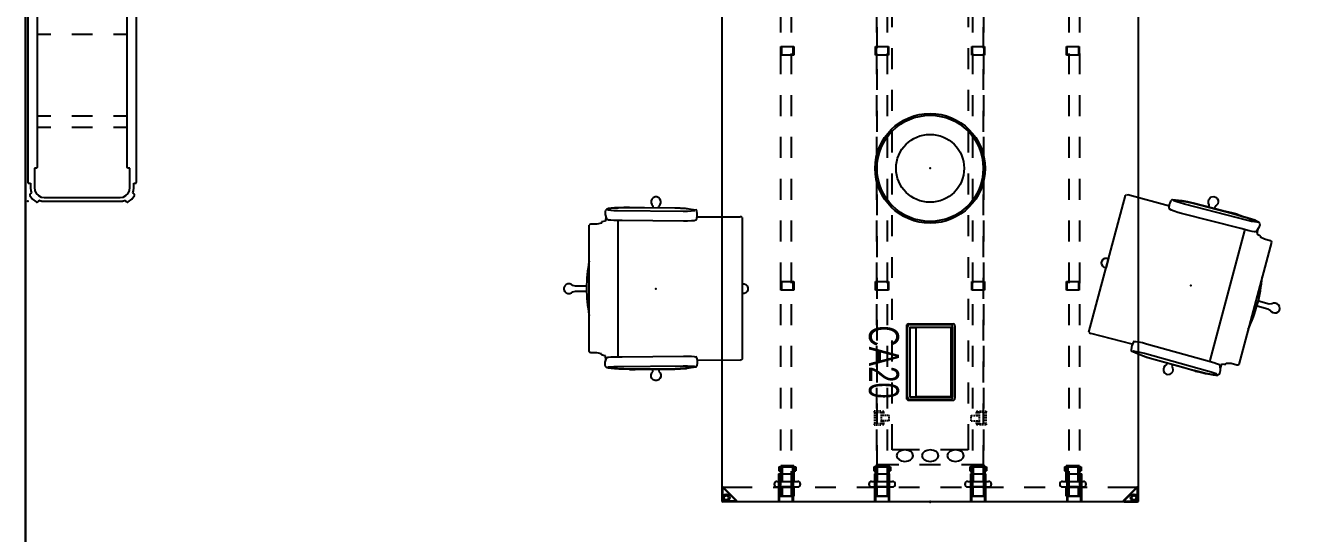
# Model space of a CAD drawing. Header units: inches. Extents: x 0 to 494, y -29 to 538.
# Drawn here: x 0 to 183.2, y 164.4 to 237.3 of the extents above; entities that cross this region are included whole.
import ezdxf
from ezdxf.enums import TextEntityAlignment as Align

# ---------------------------------------------------------------- set-up
doc = ezdxf.new("R2010")
doc.units = ezdxf.units.IN
doc.header["$MEASUREMENT"] = 0
for name, color, linetype in [('ELEC', 1, 'Continuous'), ('ELEC-BRACKET', 1, 'Continuous'), ('HARDWARE', 4, 'Continuous'), ('LIGHT', 1, 'Continuous'), ('SEAT', 5, 'Continuous'), ('STORAGE', 7, 'Continuous'), ('STRUCTURE', 7, 'Continuous'), ('STRUCTURE-BEAM', 7, 'Continuous'), ('STRUCTURE-LEGBRKT', 7, 'Continuous'), ('WKSURF', 6, 'Continuous')]:
    doc.layers.add(name, color=color, linetype=linetype)
doc.styles.get("Standard").update_dxf_attribs({"font": 'arial.ttf'})

# ---------------------------------------------------------------- blocks, each defined once
blk = doc.blocks.new('xgnbr_96_1p')
at = {"layer": 'STRUCTURE'}
for p, q in [((4.44, -6.1), (0.86, -6.1)), ((10.44, -6.1), (7.44, -6.1)), ((16.44, -6.1), (13.44, -6.1)), ((22.44, -6.1), (19.44, -6.1)), ((28.44, -6.1), (25.44, -6.1)), ((34.44, -6.1), (31.44, -6.1)), ((40.44, -6.1), (37.44, -6.1)), ((46.44, -6.1), (43.44, -6.1)), ((52.44, -6.1), (49.44, -6.1)), ((58.44, -6.1), (55.44, -6.1)), ((64.44, -6.1), (61.44, -6.1)), ((70.44, -6.1), (67.44, -6.1)), ((76.44, -6.1), (73.44, -6.1)), ((82.44, -6.1), (79.44, -6.1)), ((88.44, -6.1), (85.44, -6.1)), ((95.01, -6.1), (91.44, -6.1)), ((0.86, -7.68), (4.44, -7.68)), ((7.44, -7.68), (10.44, -7.68)), ((13.44, -7.68), (16.44, -7.68)), ((19.44, -7.68), (22.44, -7.68)), ((25.44, -7.68), (28.44, -7.68)), ((31.44, -7.68), (34.44, -7.68)), ((37.44, -7.68), (40.44, -7.68)), ((43.44, -7.68), (46.44, -7.68)), ((49.44, -7.68), (52.44, -7.68)), ((55.44, -7.68), (58.44, -7.68)), ((61.44, -7.68), (64.44, -7.68)), ((67.44, -7.68), (70.44, -7.68)), ((73.44, -7.68), (76.44, -7.68)), ((79.44, -7.68), (82.44, -7.68)), ((85.44, -7.68), (88.44, -7.68)), ((91.44, -7.68), (95.01, -7.68)), ((4.44, -19.88), (0.86, -19.88)), ((10.44, -19.88), (7.44, -19.88)), ((16.44, -19.88), (13.44, -19.88)), ((22.44, -19.88), (19.44, -19.88)), ((28.44, -19.88), (25.44, -19.88)), ((34.44, -19.88), (31.44, -19.88)), ((40.44, -19.88), (37.44, -19.88)), ((46.44, -19.88), (43.44, -19.88)), ((52.44, -19.88), (49.44, -19.88)), ((58.44, -19.88), (55.44, -19.88)), ((64.44, -19.88), (61.44, -19.88)), ((70.44, -19.88), (67.44, -19.88)), ((76.44, -19.88), (73.44, -19.88)), ((82.44, -19.88), (79.44, -19.88)), ((88.44, -19.88), (85.44, -19.88)), ((95.01, -19.88), (91.44, -19.88)), ((0.86, -21.46), (4.44, -21.46)), ((7.44, -21.46), (10.44, -21.46)), ((13.44, -21.46), (16.44, -21.46)), ((19.44, -21.46), (22.44, -21.46)), ((25.44, -21.46), (28.44, -21.46)), ((31.44, -21.46), (34.44, -21.46)), ((37.44, -21.46), (40.44, -21.46)), ((43.44, -21.46), (46.44, -21.46)), ((49.44, -21.46), (52.44, -21.46)), ((55.44, -21.46), (58.44, -21.46)), ((61.44, -21.46), (64.44, -21.46)), ((67.44, -21.46), (70.44, -21.46)), ((73.44, -21.46), (76.44, -21.46)), ((79.44, -21.46), (82.44, -21.46)), ((85.44, -21.46), (88.44, -21.46)), ((91.44, -21.46), (95.01, -21.46))]:
    blk.add_line(p, q, dxfattribs=at)
for p in [(0, 0), (47.94, 0), (95.88, 0)]:
    blk.add_point(p, dxfattribs=at)
at = {"layer": 'STRUCTURE-BEAM'}
for p, q in [((0.86, -6.1), (0.86, -7.68)), ((95.01, -7.68), (95.01, -6.1)), ((0.86, -19.88), (0.86, -21.46)), ((95.01, -21.46), (95.01, -19.88))]:
    blk.add_line(p, q, dxfattribs=at)
blk = doc.blocks.new('xgnhof_3p')
at = {"layer": 'HARDWARE'}
for p, q in [((2.2, -5.39), (2.2, -8.39)), ((2.99, -5.39), (2.99, -8.39)), ((92.89, -8.39), (92.89, -5.39)), ((93.68, -8.39), (93.68, -5.39)), ((0.86, -7.84), (0.86, -5.94)), ((2.2, -6.14), (0.86, -6.14)), ((5.1, -6.17), (2.99, -6.17)), ((5.1, -5.94), (5.1, -7.84)), ((5.24, -7.84), (5.24, -5.94)), ((30.46, -5.96), (31.68, -5.96)), ((30.46, -7.81), (30.46, -5.96)), ((30.46, -6.08), (31.68, -6.08)), ((31.68, -5.96), (31.68, -7.81)), ((64.2, -5.96), (65.42, -5.96)), ((64.2, -7.81), (64.2, -5.96)), ((64.2, -6.08), (65.42, -6.08)), ((65.42, -5.96), (65.42, -7.81)), ((90.64, -5.94), (90.64, -7.84)), ((90.78, -7.84), (90.78, -5.94)), ((90.78, -6.17), (92.89, -6.17)), ((93.68, -6.14), (95.01, -6.14)), ((95.01, -5.94), (95.01, -7.84)), ((2.2, -7.64), (0.86, -7.64)), ((5.1, -7.61), (2.99, -7.61)), ((31.68, -7.7), (30.46, -7.7)), ((31.68, -7.81), (30.46, -7.81)), ((65.42, -7.7), (64.2, -7.7)), ((65.42, -7.81), (64.2, -7.81)), ((90.78, -7.61), (92.89, -7.61)), ((93.68, -7.64), (95.01, -7.64)), ((0.86, -21.42), (0.86, -19.52)), ((2.2, -19.72), (0.86, -19.72)), ((2.2, -18.97), (2.2, -21.97)), ((2.99, -18.97), (2.99, -21.97)), ((5.1, -19.75), (2.99, -19.75)), ((5.1, -19.52), (5.1, -21.42)), ((5.24, -21.42), (5.24, -19.52)), ((30.46, -19.54), (31.68, -19.54)), ((30.46, -21.39), (30.46, -19.54)), ((30.46, -19.66), (31.68, -19.66)), ((31.68, -19.54), (31.68, -21.39)), ((64.2, -19.54), (65.42, -19.54)), ((64.2, -21.39), (64.2, -19.54)), ((64.2, -19.66), (65.42, -19.66)), ((65.42, -19.54), (65.42, -21.39)), ((90.64, -19.52), (90.64, -21.42)), ((90.78, -21.42), (90.78, -19.52)), ((90.78, -19.75), (92.89, -19.75)), ((92.89, -21.97), (92.89, -18.97)), ((93.68, -21.97), (93.68, -18.97)), ((93.68, -19.72), (95.01, -19.72)), ((95.01, -19.52), (95.01, -21.42)), ((2.2, -21.22), (0.86, -21.22)), ((5.1, -21.19), (2.99, -21.19)), ((31.68, -21.28), (30.46, -21.28)), ((31.68, -21.39), (30.46, -21.39)), ((65.42, -21.28), (64.2, -21.28)), ((65.42, -21.39), (64.2, -21.39)), ((90.78, -21.19), (92.89, -21.19)), ((93.68, -21.22), (95.01, -21.22))]:
    blk.add_line(p, q, dxfattribs=at)
at = {"layer": 'HARDWARE', "extrusion": (-1, 1.83697e-16, 2.22045e-16)}
for p, q in [((0.86, -5.94), (2.2, -5.94)), ((2.99, -5.94), (5.24, -5.94)), ((5.1, -5.69), (4.51, -5.69)), ((4.51, -5.69), (4.51, -5.83)), ((4.51, -5.83), (4.51, -5.94)), ((5.1, -5.94), (4.51, -5.94)), ((5.1, -5.69), (5.1, -5.83)), ((5.1, -5.83), (5.1, -5.94)), ((2.2, -7.84), (0.86, -7.84)), ((5.24, -7.84), (2.99, -7.84)), ((5.1, -7.84), (4.51, -7.84)), ((4.51, -7.84), (4.51, -7.95)), ((4.51, -7.95), (4.51, -8.09)), ((5.1, -8.09), (4.51, -8.09)), ((5.1, -7.84), (5.1, -7.95)), ((5.1, -7.95), (5.1, -8.09)), ((0.86, -19.52), (2.2, -19.52)), ((2.99, -19.52), (5.24, -19.52)), ((5.1, -19.27), (4.51, -19.27)), ((4.51, -19.27), (4.51, -19.41)), ((4.51, -19.41), (4.51, -19.52)), ((5.1, -19.52), (4.51, -19.52)), ((5.1, -19.27), (5.1, -19.41)), ((5.1, -19.41), (5.1, -19.52)), ((2.2, -21.42), (0.86, -21.42)), ((5.24, -21.42), (2.99, -21.42)), ((5.1, -21.42), (4.51, -21.42)), ((4.51, -21.42), (4.51, -21.53)), ((4.51, -21.53), (4.51, -21.67)), ((5.1, -21.67), (4.51, -21.67)), ((5.1, -21.42), (5.1, -21.53)), ((5.1, -21.53), (5.1, -21.67))]:
    blk.add_line(p, q, dxfattribs=at)
at = {"layer": 'HARDWARE', "extrusion": (1.83697e-16, 1, 0)}
for p, q in [((0.86, -6.08), (2.2, -6.08)), ((2.2, -5.94), (2.2, -5.94)), ((2.99, -6.08), (5.24, -6.08)), ((2.99, -6.17), (2.99, -7.61)), ((0.86, -7.69), (2.2, -7.69)), ((2.2, -7.84), (2.2, -7.84)), ((2.99, -7.69), (5.24, -7.69)), ((0.86, -19.66), (2.2, -19.66)), ((2.2, -19.52), (2.2, -19.52)), ((2.99, -19.66), (5.24, -19.66)), ((2.99, -19.75), (2.99, -21.19)), ((0.86, -21.27), (2.2, -21.27)), ((2.2, -21.42), (2.2, -21.42)), ((2.99, -21.27), (5.24, -21.27))]:
    blk.add_line(p, q, dxfattribs=at)
at = {"layer": 'HARDWARE', "extrusion": (-1, 1.83697e-16, 0)}
for p, q in [((2.2, -7.64), (2.2, -6.14)), ((2.2, -21.22), (2.2, -19.72))]:
    blk.add_line(p, q, dxfattribs=at)
at = {"layer": 'HARDWARE', "extrusion": (1, -6.12323e-17, 2.22045e-16)}
for p, q in [((90.64, -5.94), (92.89, -5.94)), ((90.78, -5.69), (91.37, -5.69)), ((90.78, -5.83), (90.78, -5.69)), ((90.78, -5.94), (90.78, -5.83)), ((90.78, -5.94), (91.37, -5.94)), ((91.37, -5.83), (91.37, -5.69)), ((91.37, -5.94), (91.37, -5.83)), ((93.68, -5.94), (95.01, -5.94)), ((92.89, -7.84), (90.64, -7.84)), ((90.78, -7.84), (91.37, -7.84)), ((90.78, -7.95), (90.78, -7.84)), ((90.78, -8.09), (90.78, -7.95)), ((90.78, -8.09), (91.37, -8.09)), ((91.37, -7.95), (91.37, -7.84)), ((91.37, -8.09), (91.37, -7.95)), ((95.01, -7.84), (93.68, -7.84)), ((90.64, -19.52), (92.89, -19.52)), ((90.78, -19.27), (91.37, -19.27)), ((90.78, -19.41), (90.78, -19.27)), ((90.78, -19.52), (90.78, -19.41)), ((90.78, -19.52), (91.37, -19.52)), ((91.37, -19.41), (91.37, -19.27)), ((91.37, -19.52), (91.37, -19.41)), ((93.68, -19.52), (95.01, -19.52)), ((92.89, -21.42), (90.64, -21.42)), ((90.78, -21.42), (91.37, -21.42)), ((90.78, -21.53), (90.78, -21.42)), ((90.78, -21.67), (90.78, -21.53)), ((90.78, -21.67), (91.37, -21.67)), ((91.37, -21.53), (91.37, -21.42)), ((91.37, -21.67), (91.37, -21.53)), ((95.01, -21.42), (93.68, -21.42))]:
    blk.add_line(p, q, dxfattribs=at)
at = {"layer": 'HARDWARE', "extrusion": (-6.12323e-17, -1, 0)}
for p, q in [((92.89, -6.08), (90.64, -6.08)), ((92.89, -7.61), (92.89, -6.17)), ((93.68, -5.94), (93.68, -5.94)), ((95.01, -6.08), (93.68, -6.08)), ((92.89, -7.69), (90.64, -7.69)), ((95.01, -7.69), (93.68, -7.69)), ((93.68, -7.84), (93.68, -7.84)), ((92.89, -19.66), (90.64, -19.66)), ((92.89, -21.19), (92.89, -19.75)), ((93.68, -19.52), (93.68, -19.52)), ((95.01, -19.66), (93.68, -19.66)), ((92.89, -21.27), (90.64, -21.27)), ((95.01, -21.27), (93.68, -21.27)), ((93.68, -21.42), (93.68, -21.42))]:
    blk.add_line(p, q, dxfattribs=at)
at = {"layer": 'HARDWARE', "extrusion": (1, -6.12323e-17, 0)}
for p, q in [((93.68, -6.14), (93.68, -7.64)), ((93.68, -19.72), (93.68, -21.22))]:
    blk.add_line(p, q, dxfattribs=at)
at = {"layer": 'HARDWARE'}
for centre, start, end in [((2.6, -5.39), 0, 180), ((93.28, -5.39), 0, 180), ((2.6, -8.39), 180, 0), ((93.28, -8.39), 180, 0), ((2.6, -18.97), 0, 180), ((93.28, -18.97), 0, 180), ((2.6, -21.97), 180, 0), ((93.28, -21.97), 180, 0)]:
    blk.add_arc(centre, 0.394, start, end, dxfattribs=at)
for p in [(0, 0), (95.88, 0)]:
    blk.add_point(p, dxfattribs=at)
blk = doc.blocks.new('xgnlfen_60_0p')
at = {"layer": 'STRUCTURE'}
for p, q in [((0.08, 27.82), (0.08, 29.69)), ((0.16, 27.84), (0.16, 29.68)), ((0.19, 29.8), (2.06, 29.8)), ((0.2, 29.72), (2.03, 29.72)), ((2.06, 29.65), (0.22, 27.82)), ((0.26, 27.74), (2.13, 29.61)), ((2.17, 29.69), (2.17, 25.5)), ((0.08, 25.5), (0.08, 27.82)), ((0.08, 19.5), (0.08, 22.5)), ((2.17, 22.5), (2.17, 19.5)), ((0.08, 13.5), (0.08, 16.5)), ((2.17, 16.5), (2.17, 13.5)), ((0.08, 7.5), (0.08, 10.5)), ((2.17, 10.5), (2.17, 7.5)), ((0.08, 1.5), (0.08, 4.5)), ((2.17, 4.5), (2.17, 1.5)), ((0.08, -4.5), (0.08, -1.5)), ((2.17, -1.5), (2.17, -4.5)), ((0.08, -10.5), (0.08, -7.5)), ((2.17, -7.5), (2.17, -10.5)), ((0.08, -16.5), (0.08, -13.5)), ((2.17, -13.5), (2.17, -16.5)), ((0.08, -22.5), (0.08, -19.5)), ((2.17, -19.5), (2.17, -22.5)), ((0.08, -27.82), (0.08, -25.5)), ((2.17, -25.5), (2.17, -29.69)), ((0.08, -27.82), (0.08, -29.69)), ((0.16, -27.84), (0.16, -29.68)), ((2.06, -29.65), (0.22, -27.82)), ((0.26, -27.74), (2.13, -29.61)), ((0.19, -29.8), (2.06, -29.8)), ((0.2, -29.72), (2.03, -29.72))]:
    blk.add_line(p, q, dxfattribs=at)
for centre, radius in [((0.65, 29.23), 0.5), ((0.65, 29.23), 0.313), ((0.65, -29.23), 0.5), ((0.65, -29.23), 0.313)]:
    blk.add_circle(centre, radius, dxfattribs=at)
for centre, radius, start, end in [((0.19, 29.69), 0.106, 90, 180), ((0.2, 29.68), 0.0394, 90, 180), ((2.03, 29.68), 0.0394, 315, 90), ((2.06, 29.69), 0.106, 315, 90), ((0.19, 27.82), 0.106, 180, 315), ((0.2, 27.84), 0.0394, 180, 315), ((0.19, -27.82), 0.106, 45, 180), ((0.2, -27.84), 0.0394, 45, 180), ((0.19, -29.69), 0.106, 180, 270), ((0.2, -29.68), 0.0394, 180, 270), ((2.03, -29.68), 0.0394, 270, 45), ((2.06, -29.69), 0.106, 270, 45)]:
    blk.add_arc(centre, radius, start, end, dxfattribs=at)
blk.add_point((0, 0), dxfattribs=at)
at = {"layer": 'STRUCTURE-LEGBRKT'}
for p, q in [((4.06, 21.75), (0.1, 21.75)), ((0.1, 21.75), (0.1, 19.59)), ((4.06, 21.63), (0.1, 21.63)), ((2.11, 21.75), (2.11, 21.63)), ((4.06, 21.75), (4.06, 19.59)), ((0.1, 19.71), (4.06, 19.71)), ((0.1, 19.59), (4.06, 19.59)), ((2.11, 19.71), (2.11, 19.59)), ((4.06, 7.97), (0.1, 7.97)), ((0.1, 7.97), (0.1, 5.81)), ((4.06, 7.85), (0.1, 7.85)), ((2.11, 7.97), (2.11, 7.85)), ((4.06, 7.97), (4.06, 5.81)), ((0.1, 5.92), (4.06, 5.92)), ((0.1, 5.81), (4.06, 5.81)), ((2.11, 5.92), (2.11, 5.81)), ((4.06, -5.81), (0.1, -5.81)), ((0.1, -5.81), (0.1, -7.97)), ((4.06, -5.93), (0.1, -5.93)), ((2.11, -5.81), (2.11, -5.93)), ((4.06, -5.81), (4.06, -7.97)), ((0.1, -7.85), (4.06, -7.85)), ((0.1, -7.97), (4.06, -7.97)), ((2.11, -7.85), (2.11, -7.97)), ((4.06, -19.59), (0.1, -19.59)), ((0.1, -19.59), (0.1, -21.75)), ((4.06, -19.71), (0.1, -19.71)), ((2.11, -19.59), (2.11, -19.71)), ((4.06, -19.59), (4.06, -21.75)), ((0.1, -21.63), (4.06, -21.63)), ((0.1, -21.75), (4.06, -21.75)), ((2.11, -21.63), (2.11, -21.75))]:
    blk.add_line(p, q, dxfattribs=at)
blk = doc.blocks.new('xgntpa_6096fl_0p')
at = {"layer": 'WKSURF'}
for p, q in [((95.75, 29.875), (0, 29.875)), ((95.75, -29.875), (95.75, 29.875)), ((70.3745, -2.91), (70.3745, 2.91)), ((70.6895, 3.225), (80.8095, 3.225)), ((81.1245, 2.91), (81.1245, -2.91)), ((80.8095, -3.225), (70.6895, -3.225)), ((0, -29.875), (95.75, -29.875))]:
    blk.add_line(p, q, dxfattribs=at)
for centre, start, end in [((70.6895, 2.91), 90, 180), ((80.8095, 2.91), 0, 90), ((70.6895, -2.91), 180, 270), ((80.8095, -2.91), 270, 0)]:
    blk.add_arc(centre, 0.315, start, end, dxfattribs=at)
blk.add_point((95.75, 0), dxfattribs=at)
blk = doc.blocks.new('xgnwd_96_0p')
at = {"layer": 'ELEC'}
for p, q in [((5.36, 4.5), (5.36, 7.64)), ((8.2, 7.64), (5.36, 7.64)), ((14.2, 7.64), (11.2, 7.64)), ((20.2, 7.64), (17.2, 7.64)), ((26.2, 7.64), (23.2, 7.64)), ((32.2, 7.64), (29.2, 7.64)), ((38.2, 7.64), (35.2, 7.64)), ((44.2, 7.64), (41.2, 7.64)), ((50.2, 7.64), (47.2, 7.64)), ((56.2, 7.64), (53.2, 7.64)), ((62.2, 7.64), (59.2, 7.64)), ((68.2, 7.64), (65.2, 7.64)), ((7.55, 1.5), (7.55, 5.45)), ((7.55, 5.45), (11.2, 5.45)), ((14.2, 5.45), (17.2, 5.45)), ((20.2, 5.45), (23.2, 5.45)), ((26.2, 5.45), (29.2, 5.45)), ((32.2, 5.45), (35.2, 5.45)), ((38.2, 5.45), (41.2, 5.45)), ((44.2, 5.45), (47.2, 5.45)), ((50.2, 5.45), (53.2, 5.45)), ((56.2, 5.45), (59.2, 5.45)), ((62.2, 5.45), (65.2, 5.45)), ((68.2, 5.45), (71.2, 5.45)), ((5.36, -1.5), (5.36, 1.5)), ((7.55, -5.45), (7.55, -1.5)), ((5.36, -7.64), (5.36, -4.5)), ((11.2, -5.45), (7.55, -5.45)), ((17.2, -5.45), (14.2, -5.45)), ((23.2, -5.45), (20.2, -5.45)), ((29.2, -5.45), (26.2, -5.45)), ((35.2, -5.45), (32.2, -5.45)), ((41.2, -5.45), (38.2, -5.45)), ((47.2, -5.45), (44.2, -5.45)), ((53.2, -5.45), (50.2, -5.45)), ((59.2, -5.45), (56.2, -5.45)), ((65.2, -5.45), (62.2, -5.45)), ((71.2, -5.45), (68.2, -5.45)), ((5.36, -7.64), (8.2, -7.64)), ((11.2, -7.64), (14.2, -7.64)), ((17.2, -7.64), (20.2, -7.64)), ((23.2, -7.64), (26.2, -7.64)), ((29.2, -7.64), (32.2, -7.64)), ((35.2, -7.64), (38.2, -7.64)), ((41.2, -7.64), (44.2, -7.64)), ((47.2, -7.64), (50.2, -7.64)), ((53.2, -7.64), (56.2, -7.64)), ((59.2, -7.64), (62.2, -7.64)), ((65.2, -7.64), (68.2, -7.64))]:
    blk.add_line(p, q, dxfattribs=at)
at = {"layer": 'ELEC', "extrusion": (0, 0, -1)}
for centre in [(6.69, 3.62, 0), (6.69, -0.01), (6.69, -3.64, 0)]:
    blk.add_ellipse(centre, major_axis=(0.01, 1.18), ratio=0.695652, dxfattribs=at)
at = {"layer": 'ELEC'}
blk.add_point((0, 0), dxfattribs=at)
at = {"layer": 'ELEC-BRACKET', "extrusion": (1, 1.22465e-16, 0)}
for p, q in [((11.25, 8.04), (11.1, 8.04)), ((13.06, 8.04), (12.91, 8.04))]:
    blk.add_line(p, q, dxfattribs=at)
at = {"layer": 'ELEC-BRACKET'}
for p, q in [((11.1, 8.04), (11.1, 7.9)), ((11.1, 7.78), (11.1, 7.66)), ((11.1, 7.55), (11.1, 7.39)), ((11.25, 7.9), (11.25, 8.04)), ((11.31, 7.98), (11.25, 7.98)), ((11.25, 7.66), (11.25, 7.78)), ((11.31, 7.74), (11.25, 7.74)), ((11.25, 7.39), (11.25, 7.55)), ((11.55, 7.98), (11.43, 7.98)), ((11.55, 7.74), (11.43, 7.74)), ((11.78, 7.98), (11.67, 7.98)), ((11.78, 7.74), (11.67, 7.74)), ((12.02, 7.98), (11.9, 7.98)), ((12.02, 7.74), (11.9, 7.74)), ((12.26, 7.98), (12.14, 7.98)), ((12.26, 7.74), (12.14, 7.74)), ((12.49, 7.98), (12.38, 7.98)), ((12.49, 7.74), (12.38, 7.74)), ((12.73, 7.98), (12.61, 7.98)), ((12.73, 7.74), (12.61, 7.74)), ((12.91, 7.98), (12.85, 7.98)), ((12.91, 7.74), (12.85, 7.74)), ((12.91, 8.04), (12.91, 7.9)), ((12.91, 7.78), (12.91, 7.66)), ((12.91, 7.55), (12.91, 7.39)), ((13.06, 7.9), (13.06, 8.04)), ((13.06, 7.66), (13.06, 7.78)), ((13.06, 7.39), (13.06, 7.55)), ((11.1, 7.26), (11.1, 7.07)), ((11.25, 7.07), (11.25, 7.26)), ((11.25, 6.81), (11.25, 7)), ((11.44, 7.03), (11.29, 7.03)), ((11.44, 6.77), (11.29, 6.77)), ((11.29, 6.64), (11.44, 6.64)), ((11.7, 7.03), (11.55, 7.03)), ((11.7, 6.77), (11.55, 6.77)), ((11.55, 6.64), (11.7, 6.64)), ((11.78, 7.03), (11.7, 7.03)), ((11.7, 6.95), (11.7, 7.03)), ((11.7, 6.71), (11.7, 6.83)), ((11.7, 6.55), (11.7, 6.67)), ((11.7, 6.31), (11.7, 6.43)), ((11.7, 6.08), (11.7, 6.2)), ((11.7, 5.89), (11.7, 5.97)), ((11.7, 5.89), (11.78, 5.89)), ((12.02, 7.03), (11.9, 7.03)), ((11.9, 5.89), (12.02, 5.89)), ((12.26, 7.03), (12.14, 7.03)), ((12.14, 5.89), (12.26, 5.89)), ((12.46, 7.03), (12.38, 7.03)), ((12.38, 5.89), (12.46, 5.89)), ((12.61, 7.03), (12.46, 7.03)), ((12.46, 6.95), (12.46, 7.03)), ((12.46, 6.71), (12.46, 6.83)), ((12.61, 6.77), (12.46, 6.77)), ((12.46, 6.55), (12.46, 6.67)), ((12.46, 6.64), (12.61, 6.64)), ((12.46, 6.31), (12.46, 6.43)), ((12.46, 6.08), (12.46, 6.2)), ((12.46, 5.89), (12.46, 5.97)), ((12.87, 7.03), (12.72, 7.03)), ((12.87, 6.77), (12.72, 6.77)), ((12.72, 6.64), (12.87, 6.64)), ((12.91, 7.26), (12.91, 7.07)), ((12.91, 7), (12.91, 6.81)), ((13.06, 7.07), (13.06, 7.26)), ((11.1, -7.26), (11.1, -7.07)), ((11.25, -6.81), (11.25, -7)), ((11.25, -7.07), (11.25, -7.26)), ((11.29, -6.64), (11.44, -6.64)), ((11.44, -6.77), (11.29, -6.77)), ((11.44, -7.03), (11.29, -7.03)), ((11.55, -6.64), (11.7, -6.64)), ((11.7, -6.77), (11.55, -6.77)), ((11.7, -7.03), (11.55, -7.03)), ((11.7, -5.89), (11.7, -5.97)), ((11.7, -5.89), (11.78, -5.89)), ((11.7, -6.08), (11.7, -6.2)), ((11.7, -6.31), (11.7, -6.43)), ((11.7, -6.55), (11.7, -6.67)), ((11.7, -6.71), (11.7, -6.83)), ((11.7, -6.95), (11.7, -7.03)), ((11.78, -7.03), (11.7, -7.03)), ((11.9, -5.89), (12.02, -5.89)), ((12.02, -7.03), (11.9, -7.03)), ((12.14, -5.89), (12.26, -5.89)), ((12.26, -7.03), (12.14, -7.03)), ((12.38, -5.89), (12.46, -5.89)), ((12.46, -7.03), (12.38, -7.03)), ((12.46, -5.89), (12.46, -5.97)), ((12.46, -6.08), (12.46, -6.2)), ((12.46, -6.31), (12.46, -6.43)), ((12.46, -6.55), (12.46, -6.67)), ((12.46, -6.64), (12.61, -6.64)), ((12.46, -6.71), (12.46, -6.83)), ((12.61, -6.77), (12.46, -6.77)), ((12.46, -6.95), (12.46, -7.03)), ((12.61, -7.03), (12.46, -7.03)), ((12.72, -6.64), (12.87, -6.64)), ((12.87, -6.77), (12.72, -6.77)), ((12.87, -7.03), (12.72, -7.03)), ((12.91, -7), (12.91, -6.81)), ((12.91, -7.26), (12.91, -7.07)), ((13.06, -7.07), (13.06, -7.26)), ((11.1, -7.55), (11.1, -7.39)), ((11.1, -7.78), (11.1, -7.66)), ((11.1, -8.04), (11.1, -7.9)), ((11.25, -7.39), (11.25, -7.55)), ((11.25, -7.66), (11.25, -7.78)), ((11.31, -7.74), (11.25, -7.74)), ((11.25, -7.9), (11.25, -8.04)), ((11.31, -7.98), (11.25, -7.98)), ((11.55, -7.74), (11.43, -7.74)), ((11.55, -7.98), (11.43, -7.98)), ((11.78, -7.74), (11.67, -7.74)), ((11.78, -7.98), (11.67, -7.98)), ((12.02, -7.74), (11.9, -7.74)), ((12.02, -7.98), (11.9, -7.98)), ((12.26, -7.74), (12.14, -7.74)), ((12.26, -7.98), (12.14, -7.98)), ((12.49, -7.74), (12.38, -7.74)), ((12.49, -7.98), (12.38, -7.98)), ((12.73, -7.74), (12.61, -7.74)), ((12.73, -7.98), (12.61, -7.98)), ((12.91, -7.74), (12.85, -7.74)), ((12.91, -7.98), (12.85, -7.98)), ((12.91, -7.55), (12.91, -7.39)), ((12.91, -7.78), (12.91, -7.66)), ((12.91, -8.04), (12.91, -7.9)), ((13.06, -7.39), (13.06, -7.55)), ((13.06, -7.66), (13.06, -7.78)), ((13.06, -7.9), (13.06, -8.04))]:
    blk.add_line(p, q, dxfattribs=at)
at = {"layer": 'ELEC-BRACKET', "extrusion": (1, -1.22465e-16, 0)}
for p, q in [((11.25, -8.04), (11.1, -8.04)), ((13.06, -8.04), (12.91, -8.04))]:
    blk.add_line(p, q, dxfattribs=at)
at = {"layer": 'ELEC-BRACKET'}
for centre, radius, start, end in [((11.29, 6.83), 0.197, 180, 270), ((11.29, 7.07), 0.0394, 180, 270), ((11.29, 6.81), 0.0394, 180, 270), ((12.87, 7.07), 0.0394, 270, 0), ((12.87, 6.83), 0.197, 270, 0), ((12.87, 6.81), 0.0394, 270, 0), ((11.29, -6.83), 0.197, 90, 180), ((11.29, -6.81), 0.0394, 90, 180), ((11.29, -7.07), 0.0394, 90, 180), ((12.87, -6.83), 0.197, 0, 90), ((12.87, -6.81), 0.0394, 0, 90), ((12.87, -7.07), 0.0394, 0, 90)]:
    blk.add_arc(centre, radius, start, end, dxfattribs=at)
blk = doc.blocks.new('LEA308S_0P')
at = {"layer": 'SEAT'}
for p, q in [((-0.59, 12.88), (-0.69, 12.63)), ((-0.41, 13.06), (-0.59, 12.88)), ((-0.12, 13.19), (-0.41, 13.06)), ((0.13, 13.19), (-0.12, 13.19)), ((0.41, 13.06), (0.13, 13.19)), ((0.59, 12.87), (0.41, 13.06)), ((0.69, 12.63), (0.59, 12.87)), ((-7.22, 11.25), (-7.28, 11.06)), ((-7.28, 11.06), (-7.28, 10.65)), ((-7.07, 11.4), (-7.22, 11.25)), ((-7, 11.44), (-7.07, 11.4)), ((-6.79, 11.5), (-7, 11.44)), ((-6.89, 11.4), (-6.92, 11.37)), ((-6.92, 11.37), (-6.92, 11.35)), ((-6.92, 11.35), (-6.9, 11.34)), ((-6.9, 11.34), (-6.78, 11.31)), ((-6.7, 11.46), (-6.89, 11.4)), ((-6.43, 11.56), (-6.79, 11.5)), ((-6.78, 11.31), (-6.47, 11.28)), ((-6.38, 11.5), (-6.7, 11.46)), ((-6.47, 11.28), (-6.03, 11.25)), ((-5.92, 11.6), (-6.43, 11.56)), ((-5.88, 11.55), (-6.38, 11.5)), ((-6.03, 11.25), (-5.48, 11.25)), ((-5.29, 11.63), (-5.92, 11.6)), ((-5.35, 11.58), (-5.88, 11.55)), ((-5.48, 11.25), (3.9, 11.15)), ((-4.59, 11.6), (-5.35, 11.58)), ((-4.57, 11.65), (-5.29, 11.63)), ((-3.8, 11.62), (-4.59, 11.6)), ((-3.78, 11.69), (-4.57, 11.65)), ((-2.97, 11.63), (-3.8, 11.62)), ((-3.78, 11.69), (-2.97, 11.69)), ((-2.97, 11.69), (-1.64, 11.65)), ((2.75, 11.59), (-2.97, 11.63)), ((-1.64, 11.65), (2.72, 11.62)), ((-0.69, 12.63), (-0.69, 12.34)), ((-0.69, 12.34), (-0.59, 12.09)), ((-0.59, 12.09), (-0.44, 11.92)), ((-0.44, 11.92), (-0.44, 11.87)), ((-0.44, 11.87), (-0.37, 11.64)), ((0.37, 11.64), (0.44, 11.87)), ((0.44, 11.87), (0.6, 12.1)), ((0.6, 12.1), (0.69, 12.34)), ((0.69, 12.34), (0.69, 12.63)), ((2.72, 11.62), (3.53, 11.59)), ((3.47, 11.56), (2.75, 11.59)), ((4.25, 11.5), (3.47, 11.56)), ((3.53, 11.59), (4.34, 11.53)), ((3.9, 11.15), (4.53, 11.16)), ((5.59, 11.28), (4.25, 11.5)), ((4.34, 11.53), (4.45, 11.51)), ((4.45, 11.51), (5.72, 11.32)), ((4.53, 11.16), (5.07, 11.19)), ((5.07, 11.19), (5.48, 11.22)), ((5.48, 11.22), (5.57, 11.23)), ((5.57, 11.23), (5.59, 11.28)), ((5.93, 10.74), (5.87, 11.17)), ((-9.47, 9.25), (-9.56, 9.15)), ((-9.31, 9.28), (-9.47, 9.25)), ((-8.47, 9.28), (-9.31, 9.28)), ((-7.78, 9.43), (-8.47, 9.28)), ((-7.5, 9.66), (-7.78, 9.59)), ((-7.78, 9.59), (-7.78, 9.43)), ((-7.21, 9.72), (-7.5, 9.66)), ((-7.28, 10.65), (-7.06, 10.06)), ((-7.19, 10.41), (-7.21, 9.72)), ((-7.06, 10.06), (-6.97, 9.97)), ((-6.97, 9.97), (-6.9, 9.93)), ((-6.9, 9.93), (-6.78, 9.91)), ((-6.78, 9.91), (-6.46, 9.88)), ((-6.46, 9.88), (-6.03, 9.85)), ((-6.03, 9.85), (-4.82, 9.84)), ((-5.45, 9.7), (-5.45, -9.65)), ((-4.82, 9.84), (3.95, 9.75)), ((3.95, 9.75), (4.54, 9.75)), ((4.54, 9.75), (5.09, 9.78)), ((5.09, 9.78), (5.48, 9.81)), ((5.48, 9.81), (5.75, 9.88)), ((5.89, 10.03), (5.94, 10.53)), ((5.92, 10.31), (12.09, 10.35)), ((5.94, 10.53), (5.93, 10.74)), ((12.28, 10.31), (12.09, 10.35)), ((12.38, 10.22), (12.28, 10.31)), ((12.38, 10.22), (12.38, -10.09)), ((-9.56, -9.03), (-9.56, 9.15)), ((-13.18, 0.13), (-13.19, -0.13)), ((-13.06, 0.41), (-13.18, 0.13)), ((-12.88, 0.59), (-13.06, 0.41)), ((-12.62, 0.69), (-12.88, 0.59)), ((-12.34, 0.69), (-12.62, 0.69)), ((-12.09, 0.6), (-12.34, 0.69)), ((-11.92, 0.45), (-12.09, 0.6)), ((-11.53, 0.35), (-11.92, 0.45)), ((-9.94, 0.36), (-11.53, 0.35)), ((12.4, 0.7), (12.64, 0.7)), ((12.4, -0.7), (12.4, 0.7)), ((12.64, 0.7), (12.9, 0.59)), ((12.9, 0.59), (13.1, 0.4)), ((13.1, 0.4), (13.2, 0.14)), ((13.2, 0.14), (13.2, -0.14)), ((-13.19, -0.13), (-13.06, -0.4)), ((-13.06, -0.4), (-12.87, -0.6)), ((-12.87, -0.6), (-12.62, -0.69)), ((-12.62, -0.69), (-12.34, -0.68)), ((-12.34, -0.68), (-12.09, -0.6)), ((-12.09, -0.6), (-11.9, -0.45)), ((-11.9, -0.45), (-11.54, -0.35)), ((-11.54, -0.35), (-9.93, -0.36)), ((12.64, -0.7), (12.4, -0.7)), ((12.9, -0.6), (12.64, -0.7)), ((13.1, -0.4), (12.9, -0.6)), ((13.2, -0.14), (13.1, -0.4)), ((-9.47, -9.16), (-9.56, -9.03)), ((-9.31, -9.19), (-9.47, -9.16)), ((-8.47, -9.19), (-9.31, -9.19)), ((-7.78, -9.33), (-8.47, -9.19)), ((-7.78, -9.5), (-7.78, -9.33)), ((-7.5, -9.56), (-7.78, -9.5)), ((-7.21, -9.63), (-7.5, -9.56)), ((-7.28, -10.56), (-7.06, -9.97)), ((-7.28, -10.97), (-7.28, -10.56)), ((-7.22, -11.16), (-7.28, -10.97)), ((-7.19, -10.32), (-7.21, -9.63)), ((-7.06, -9.97), (-6.97, -9.87)), ((-6.97, -9.87), (-6.9, -9.84)), ((-6.9, -9.84), (-6.78, -9.81)), ((-6.78, -9.81), (-6.46, -9.79)), ((-6.46, -9.79), (-6.03, -9.75)), ((-6.03, -9.75), (-4.82, -9.75)), ((-4.82, -9.75), (3.95, -9.66)), ((3.95, -9.66), (4.54, -9.66)), ((4.54, -9.66), (5.09, -9.69)), ((5.09, -9.69), (5.48, -9.72)), ((5.48, -9.72), (5.75, -9.79)), ((5.93, -10.64), (5.87, -11.08)), ((5.89, -9.94), (5.94, -10.44)), ((5.92, -10.22), (12.09, -10.26)), ((5.94, -10.44), (5.93, -10.64)), ((12.28, -10.22), (12.09, -10.26)), ((12.38, -10.09), (12.28, -10.22)), ((-7.07, -11.31), (-7.22, -11.16)), ((-7, -11.35), (-7.07, -11.31)), ((-6.79, -11.41), (-7, -11.35)), ((-6.92, -11.26), (-6.9, -11.25)), ((-6.92, -11.28), (-6.92, -11.26)), ((-6.89, -11.31), (-6.92, -11.28)), ((-6.9, -11.25), (-6.78, -11.22)), ((-6.7, -11.37), (-6.89, -11.31)), ((-6.43, -11.47), (-6.79, -11.41)), ((-6.78, -11.22), (-6.47, -11.19)), ((-6.38, -11.41), (-6.7, -11.37)), ((-6.47, -11.19), (-6.03, -11.16)), ((-5.92, -11.51), (-6.43, -11.47)), ((-5.88, -11.46), (-6.38, -11.41)), ((-6.03, -11.16), (-5.48, -11.16)), ((-5.29, -11.54), (-5.92, -11.51)), ((-5.35, -11.49), (-5.88, -11.46)), ((-5.48, -11.16), (3.9, -11.06)), ((-4.59, -11.51), (-5.35, -11.49)), ((-4.57, -11.56), (-5.29, -11.54)), ((-3.8, -11.53), (-4.59, -11.51)), ((-3.78, -11.6), (-4.57, -11.56)), ((-2.97, -11.54), (-3.8, -11.53)), ((-3.78, -11.6), (-2.97, -11.6)), ((2.75, -11.5), (-2.97, -11.54)), ((-2.97, -11.6), (-1.64, -11.56)), ((-1.64, -11.56), (2.72, -11.53)), ((-0.69, -12.34), (-0.59, -12.09)), ((-0.69, -12.62), (-0.69, -12.34)), ((-0.59, -12.87), (-0.69, -12.62)), ((-0.59, -12.09), (-0.44, -11.91)), ((-0.44, -11.87), (-0.37, -11.55)), ((-0.44, -11.91), (-0.44, -11.87)), ((0.37, -11.55), (0.44, -11.87)), ((0.44, -11.87), (0.6, -12.09)), ((0.69, -12.62), (0.59, -12.87)), ((0.6, -12.09), (0.69, -12.34)), ((0.69, -12.34), (0.69, -12.62)), ((2.72, -11.53), (3.53, -11.5)), ((3.47, -11.47), (2.75, -11.5)), ((4.25, -11.41), (3.47, -11.47)), ((3.53, -11.5), (4.34, -11.44)), ((3.9, -11.06), (4.53, -11.07)), ((5.59, -11.19), (4.25, -11.41)), ((4.34, -11.44), (4.45, -11.42)), ((4.45, -11.42), (5.72, -11.22)), ((4.53, -11.07), (5.07, -11.1)), ((5.07, -11.1), (5.48, -11.13)), ((5.48, -11.13), (5.57, -11.14)), ((5.57, -11.14), (5.59, -11.19)), ((-0.41, -13.06), (-0.59, -12.87)), ((-0.12, -13.18), (-0.41, -13.06)), ((0.13, -13.18), (-0.12, -13.18)), ((0.41, -13.06), (0.13, -13.18)), ((0.59, -12.87), (0.41, -13.06))]:
    blk.add_line(p, q, dxfattribs=at)
for centre, radius, start, end in [((5.7, 11.15), 0.17, 5.9593, 84.2663), ((3.9, 10.58), 2.06, 17.4903, 17.7541), ((5.71, 10.05), 0.18, 283.0406, 355.7128), ((10.37, 0.08), 20.3, 168.9361, 191.0682), ((5.71, -9.96), 0.18, 4.2872, 76.9594), ((5.7, -11.06), 0.17, 275.7337, 354.0407), ((3.9, -10.48), 2.06, 342.2459, 342.5097)]:
    blk.add_arc(centre, radius, start, end, dxfattribs=at)
blk.add_point((0, 0), dxfattribs=at)
blk = doc.blocks.new('LMGS90_23_0P')
at = {"layer": 'STORAGE', "linetype": 'Continuous'}
for p, q in [((2.74, 0), (2.7, -0.01)), ((33.49, 0), (2.74, 0)), ((-0.1, -1.22), (-0.12, -1.27)), ((-0.12, -1.27), (-0.12, -1.28)), ((-0.12, -1.28), (-0.12, -1.33)), ((-0.12, -1.33), (-0.12, -1.33)), ((-0.12, -1.33), (-0.1, -1.38)), ((0.3, -0.69), (-0.1, -1.22)), ((-0.1, -1.38), (-0.07, -1.41)), ((-0.07, -1.41), (-0.07, -1.42)), ((-0.07, -1.42), (0.15, -1.62)), ((0.1, -1.74), (0.07, -1.86)), ((0.13, -1.66), (0.1, -1.74)), ((0.1, -1.74), (0.1, -1.74)), ((0.14, -1.66), (0.13, -1.66)), ((0.13, -1.66), (0.13, -1.66)), ((0.13, -1.66), (0.13, -1.66)), ((0.15, -1.62), (0.14, -1.66)), ((0.14, -1.66), (0.14, -1.66)), ((0.85, -0.28), (0.3, -0.69)), ((0.82, -1.53), (0.61, -1.92)), ((1.12, -1.2), (0.82, -1.53)), ((0.87, -0.28), (0.85, -0.28)), ((0.9, -0.28), (0.87, -0.28)), ((0.95, -0.28), (0.9, -0.28)), ((1, -0.3), (0.95, -0.28)), ((1.22, -0.54), (1, -0.3)), ((1.53, -1.01), (1.12, -1.2)), ((1.37, -0.49), (1.22, -0.54)), ((1.49, -0.45), (1.37, -0.49)), ((1.56, -0.44), (1.49, -0.45)), ((1.97, -0.94), (1.53, -1.01)), ((1.69, -0.42), (1.56, -0.44)), ((1.75, -0.41), (1.69, -0.42)), ((1.78, -0.41), (1.75, -0.41)), ((1.83, -0.4), (1.78, -0.41)), ((1.89, -0.4), (1.83, -0.4)), ((1.96, -0.4), (1.89, -0.4)), ((1.89, -0.4), (1.89, -0.4)), ((2.58, -0.39), (1.96, -0.4)), ((4.75, -0.94), (1.97, -0.94)), ((2.59, -0.11), (2.58, -0.16)), ((2.58, -0.16), (2.58, -0.39)), ((2.61, -0.07), (2.59, -0.11)), ((2.65, -0.03), (2.61, -0.07)), ((2.69, -0.01), (2.65, -0.03)), ((2.7, -0.01), (2.69, -0.01)), ((4.75, -1.22), (4.75, -0.94)), ((4.75, -1.26), (4.75, -1.22)), ((4.77, -1.29), (4.75, -1.26)), ((4.79, -1.32), (4.77, -1.29)), ((4.83, -1.33), (4.79, -1.32)), ((4.86, -1.34), (4.83, -1.33)), ((31.36, -1.34), (4.86, -1.34)), ((10.65, -1.36), (10.64, -1.37)), ((10.64, -1.37), (10.64, -1.38)), ((10.64, -1.38), (10.64, -3.3)), ((10.66, -1.35), (10.65, -1.36)), ((10.67, -1.34), (10.66, -1.35)), ((12.19, -1.34), (10.67, -1.34)), ((12.2, -1.35), (12.19, -1.34)), ((12.21, -1.36), (12.2, -1.35)), ((12.21, -1.37), (12.21, -1.36)), ((12.22, -1.38), (12.21, -1.37)), ((12.22, -3.3), (12.22, -1.38)), ((24.02, -1.36, 0), (24.01, -1.37, 0)), ((24.01, -1.37, 0), (24.01, -1.38, 0)), ((24.01, -1.38), (24.01, -3.3)), ((24.04, -1.34, 0), (24.02, -1.35, 0)), ((24.02, -1.35, 0), (24.02, -1.36, 0)), ((25.55, -1.34, 0), (24.04, -1.34, 0)), ((0.01, -2.14), (0, -2.28)), ((0, -2.28), (0, -2.4)), ((0, -2.4), (0, -7.8)), ((0.02, -2.05), (0.01, -2.14)), ((0.03, -2.01), (0.02, -2.05)), ((0.04, -1.99), (0.03, -2.01)), ((0.05, -1.94), (0.04, -1.99)), ((0.07, -1.86), (0.05, -1.92)), ((0.05, -1.92), (0.05, -1.94)), ((0.61, -1.92), (0.54, -2.36)), ((0.54, -2.36), (0.54, -7.8)), ((10.64, -6.3), (10.64, -9.3)), ((12.22, -9.3), (12.22, -6.3)), ((24.01, -6.3), (24.01, -9.3)), ((0, -7.8), (0, -13.19)), ((0.54, -7.8), (0.54, -13.23)), ((10.64, -12.3), (10.64, -14.21)), ((12.22, -14.21), (12.22, -12.3)), ((24.01, -12.3), (24.01, -14.21, 0)), ((-0.1, -14.21), (-0.12, -14.26)), ((-0.12, -14.26), (-0.12, -14.27)), ((-0.12, -14.27), (-0.12, -14.31)), ((-0.12, -14.31), (-0.12, -14.32)), ((-0.12, -14.32), (-0.1, -14.37)), ((-0.07, -14.18), (-0.1, -14.21)), ((-0.1, -14.37), (0.3, -14.9)), ((0.15, -13.98), (-0.07, -14.17)), ((-0.07, -14.17), (-0.07, -14.18)), ((0, -13.19), (0, -13.32)), ((0, -13.32), (0.01, -13.46)), ((0.01, -13.46), (0.02, -13.54)), ((0.02, -13.54), (0.03, -13.58)), ((0.03, -13.58), (0.04, -13.61)), ((0.04, -13.61), (0.05, -13.65)), ((0.05, -13.65), (0.05, -13.67)), ((0.05, -13.67), (0.07, -13.73)), ((0.07, -13.73), (0.1, -13.85)), ((0.1, -13.85), (0.1, -13.86)), ((0.1, -13.86), (0.13, -13.93)), ((0.13, -13.93), (0.13, -13.94)), ((0.13, -13.94), (0.13, -13.94)), ((0.13, -13.94), (0.14, -13.94)), ((0.14, -13.94), (0.14, -13.94)), ((0.14, -13.94), (0.15, -13.98)), ((0.54, -13.23), (0.61, -13.67)), ((0.61, -13.67), (0.82, -14.07)), ((0.82, -14.07), (1.12, -14.39)), ((1.12, -14.39), (1.53, -14.58)), ((1.53, -14.58), (1.97, -14.65)), ((1.97, -14.65), (4.75, -14.65)), ((4.75, -14.33), (4.77, -14.3)), ((4.75, -14.37), (4.75, -14.33)), ((4.75, -14.65), (4.75, -14.37)), ((4.77, -14.3), (4.79, -14.28)), ((4.79, -14.28), (4.83, -14.26)), ((4.83, -14.26), (4.86, -14.25)), ((4.86, -14.25), (31.36, -14.25)), ((10.64, -14.21), (10.64, -14.23)), ((10.64, -14.23), (10.64, -14.23)), ((10.64, -14.23), (10.65, -14.24)), ((10.65, -14.24), (10.66, -14.25)), ((10.66, -14.25), (10.67, -14.25)), ((10.67, -14.25), (10.67, -14.25)), ((10.67, -14.25), (12.19, -14.25)), ((12.19, -14.25), (12.19, -14.25)), ((12.19, -14.25), (12.2, -14.25)), ((12.2, -14.25), (12.21, -14.24)), ((12.21, -14.23), (12.22, -14.21)), ((12.21, -14.24), (12.21, -14.23)), ((24.01, -14.21, 0), (24.01, -14.23, 0)), ((24.01, -14.23, 0), (24.01, -14.23, 0)), ((24.01, -14.23, 0), (24.02, -14.24, 0)), ((24.02, -14.24, 0), (24.02, -14.25, 0)), ((24.02, -14.25, 0), (24.04, -14.25, 0)), ((24.04, -14.25, 0), (24.04, -14.25, 0)), ((24.04, -14.25, 0), (25.55, -14.25, 0)), ((0.3, -14.9), (0.85, -15.31)), ((0.85, -15.31), (0.87, -15.31)), ((0.87, -15.31), (0.9, -15.32)), ((0.9, -15.32), (0.95, -15.31)), ((0.95, -15.31), (1, -15.29)), ((1, -15.29), (1.22, -15.05)), ((1.22, -15.05), (1.37, -15.11)), ((1.37, -15.11), (1.49, -15.14)), ((1.49, -15.14), (1.56, -15.16)), ((1.56, -15.16), (1.69, -15.18)), ((1.69, -15.18), (1.75, -15.19)), ((1.75, -15.19), (1.78, -15.19)), ((1.78, -15.19), (1.83, -15.2)), ((1.83, -15.2), (1.89, -15.2)), ((1.89, -15.2), (1.89, -15.2)), ((1.89, -15.2), (1.96, -15.2)), ((1.96, -15.2), (2.58, -15.2)), ((2.58, -15.2), (2.58, -15.43)), ((2.58, -15.43), (2.59, -15.48)), ((2.59, -15.48), (2.61, -15.53)), ((2.61, -15.53), (2.65, -15.56)), ((2.65, -15.56), (2.69, -15.58)), ((2.69, -15.58), (2.7, -15.59)), ((2.7, -15.59), (2.74, -15.59)), ((2.74, -15.59), (33.49, -15.59))]:
    blk.add_line(p, q, dxfattribs=at)
blk.add_point((0, 0), dxfattribs=at)
blk = doc.blocks.new('GY6487_GS_0P')
at = {"layer": 'LIGHT'}
for radius in [7.88, 7.62, 4.88]:
    blk.add_circle((0, 0), radius, dxfattribs=at)
blk.add_point((0, 0), dxfattribs=at)
blk.add_point((0, 0), dxfattribs=at)
blk = doc.blocks.new('gy1425_ca20_0p')
at = {"layer": 'ELEC'}
for p, q in [((-5.48, -6.34), (-5.48, 0.05)), ((-5.2, 0.33), (5.2, 0.33)), ((5.48, -6.34), (5.48, 0.05)), ((-5, -6.08), (-5, -0.21)), ((-4.95, -0.21), (-4.95, -5.27)), ((4.95, -0.21), (-4.95, -0.21)), ((-4.94, -0.15), (4.94, -0.15)), ((4.95, -5.27), (4.95, -0.21)), ((5, -6.08), (5, -0.21)), ((-4.98, -5.24), (-4.95, -5.24)), ((-4.98, -6.11), (-4.98, -5.24)), ((-4.95, -5.27), (4.95, -5.27)), ((4.98, -5.24), (4.95, -5.24)), ((4.98, -6.11), (4.98, -5.24)), ((-5.2, -6.62), (5.2, -6.62)), ((4.98, -6.11), (-4.98, -6.11)), ((-4.94, -6.14), (4.94, -6.14))]:
    blk.add_line(p, q, dxfattribs=at)
for centre, radius, start, end in [((-5.2, 0.05), 0.276, 90, 180), ((5.2, 0.05), 0.276, 0, 90), ((-4.94, -0.21), 0.06, 90, 180), ((4.94, -0.21), 0.06, 0, 90), ((-5.2, -6.34), 0.276, 180, 270), ((-4.94, -6.08), 0.06, 180, 270), ((4.94, -6.08), 0.06, 270, 0), ((5.2, -6.34), 0.276, 270, 0)]:
    blk.add_arc(centre, radius, start, end, dxfattribs=at)
blk.add_point((0, 0), dxfattribs=at)
at = {"layer": 'ELEC', "width": 0.7}
blk.add_text('CA20', height=4.3, dxfattribs=at).set_placement((0, -12), align=Align.CENTER)

msp = doc.modelspace()

# ---------------------------------------------------------------- linework, layer by layer
msp.add_3dface([(0, 358.75), (0, 358.75, 96), (0, 114.25, 96), (0, 114.25)])

# ---------------------------------------------------------------- block references
for name, p, rotation in [('LMGS90_23_0P', (0.32, 212.05), 90), ('xgntpa_6096fl_0p', (129.69, 264.72), 270), ('xgnhof_3p', (129.69, 264.72), 270), ('xgnbr_96_1p', (129.69, 264.72), 270), ('xgnbr_96_1p', (129.69, 168.84), 90), ('xgnhof_3p', (129.69, 168.84), 90), ('xgnwd_96_0p', (129.69, 168.84), 90), ('LEA308S_0P', (167.07, 199.95), 165), ('gy1425_ca20_0p', (132.92, 188.97), 270), ('xgnlfen_60_0p', (129.69, 168.84), 90)]:
    msp.add_blockref(name, p, dxfattribs=dict(rotation=rotation))
for name, p in [('GY6487_GS_0P', (129.69, 216.78)), ('LEA308S_0P', (90.37, 199.49))]:
    msp.add_blockref(name, p)

doc.saveas('drawing.dxf')
